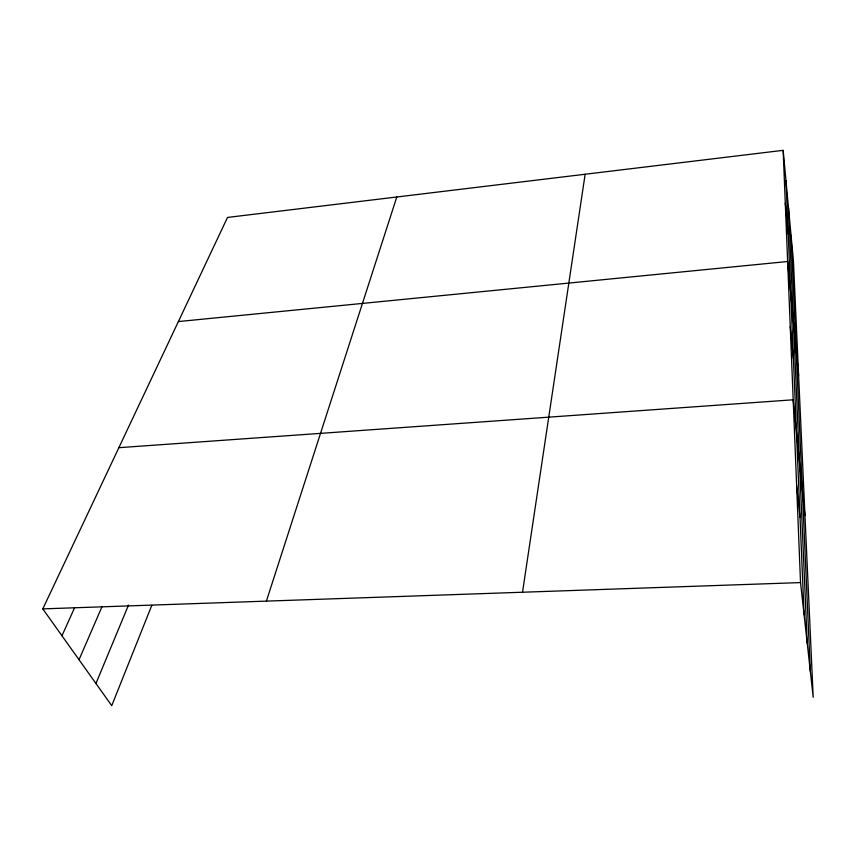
<?xml version="1.0" encoding="UTF-8"?>
<svg xmlns="http://www.w3.org/2000/svg" width="856" height="856" viewBox="0 0 856 856"><rect width="100%" height="100%" fill="white"/><g stroke="black" fill="none" stroke-linecap="round" stroke-linejoin="round"><path stroke-width="1.28" d="M522.513 592.234L585.14 174.25M266.387 601.126L396.799 196.987M151.812 605.32L111.74 705.665L42.8 608.884L227.514 217.435L783.165 150.335L793.426 260.909L813.2 697.276L800.531 582.583L783.165 150.335M95.947 683.495L128.496 605.096M79.03 659.751L102.099 606.444M61.964 635.783L74.558 607.835M178.38 321.567L787.627 261.508L798.616 375.388M118.866 447.688L793.18 399.795L804.972 515.59M42.8 608.884L800.531 582.583M796.604 485.063L800.028 517.409M790.249 326.682L793.405 358.611M785.284 203.054L788.216 234.052M791.051 235.314L810.322 671.265M788.526 208.083L807.229 643.241M785.99 180.766L804.084 614.758"/></g></svg>
